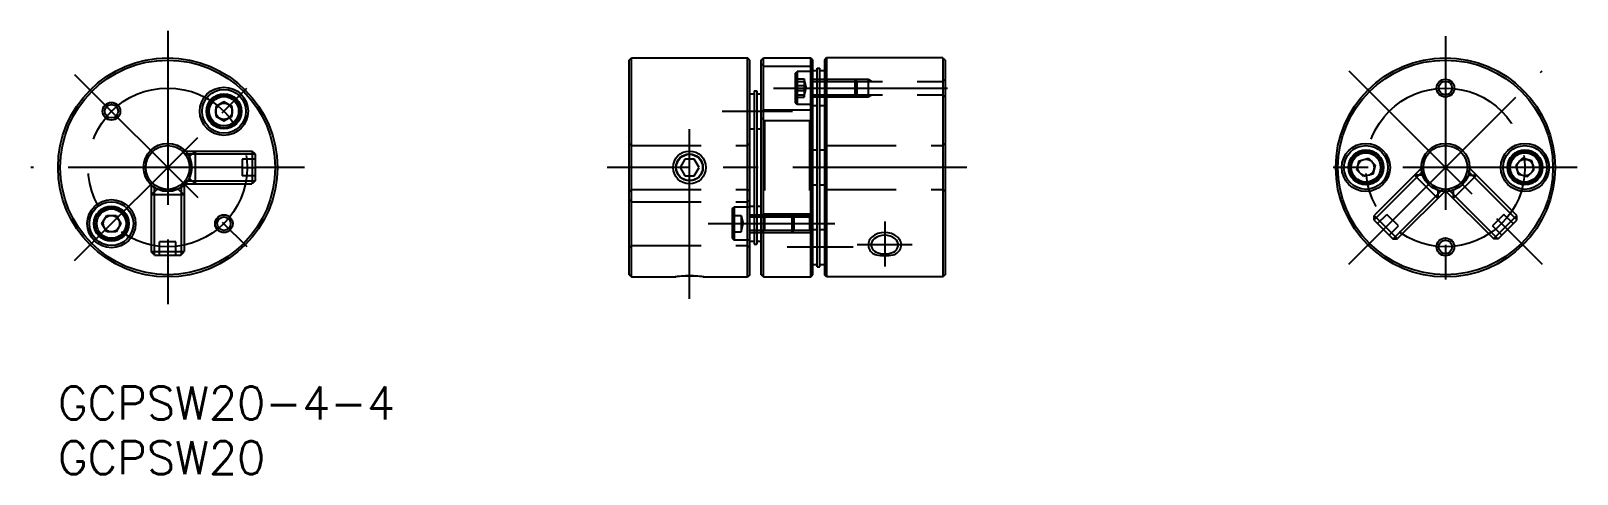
# Model space of a CAD drawing. Extents: x -2 to 139, y -8 to 32.
import ezdxf

# ---------------------------------------------------------------- set-up
doc = ezdxf.new("R2010")
doc.units = 0
doc.header["$LTSCALE"] = 0.5
doc.linetypes.add('CENTER', pattern=[50.8, 31.75, -6.35, 6.35, -6.35])
doc.linetypes.add('DASHED', pattern=[19.05, 12.7, -6.35])
for name, color, linetype in [('MSM_CENTER', 1, 'CENTER'), ('MSM_CONTINUOUS', 7, 'CONTINUOUS'), ('MSM_DASHED', 4, 'DASHED'), ('MSM_NARROW', 5, 'CONTINUOUS'), ('MSM_PART_NUMBER', 7, 'CONTINUOUS')]:
    doc.layers.add(name, color=color, linetype=linetype)
doc.styles.get("Standard").update_dxf_attribs({"font": 'txt.shx', "height": 3, "bigfont": 'bigfont.shx'})

# ---------------------------------------------------------------- blocks, each defined once
blk = doc.blocks.new('*U44')
at = {"layer": 'MSM_PART_NUMBER'}
blk.add_text('GCPSW20-4-4', height=3, dxfattribs=at).set_placement((0, -3))
blk = doc.blocks.new('*U45')
at = {"layer": 'MSM_PART_NUMBER'}
blk.add_text('GCPSW20', height=3, dxfattribs=at).set_placement((0, -8))

msp = doc.modelspace()

# ---------------------------------------------------------------- linework, layer by layer
at = {"layer": 'MSM_CENTER'}
for p, q in [((10, 32.47), (10, 13.2)), ((126.51, 32), (126.51, 8)), ((1.51, 11.51), (18.49, 28.49)), ((1.51, 28.49), (18.49, 11.51)), ((117.7, 28.82), (131.32, 15.19)), ((121.71, 15.19), (135.33, 28.82)), ((65.23, 27.25), (82.88, 27.25)), ((60.55, 25.13), (66.96, 25.13)), ((57.58, 8), (57.58, 23.5)), ((16.8, 20), (-2.47, 20)), ((22.47, 20), (18, 20)), ((82.88, 20), (50.08, 20)), ((138.51, 20), (114.51, 20)), ((59.28, 14.87), (61.48, 14.87)), ((62.28, 14.87), (70.83, 14.87)), ((75.38, 15.07), (75.38, 10.95)), ((117.7, 11.18), (120.86, 14.34)), ((132.17, 14.34), (135.33, 11.18)), ((66.48, 12.75), (72.49, 12.75)), ((77.88, 12.93), (72.88, 12.93)), ((10, 12), (10, 7.53))]:
    msp.add_line(p, q, dxfattribs=at)
for centre in [(10, 20), (126.51, 20)]:
    msp.add_circle(centre, 7.25, dxfattribs=at)
at = {"layer": 'MSM_CONTINUOUS'}
for p, q in [((52.08, 29.8), (52.28, 30)), ((52.08, 10.2), (52.08, 29.8)), ((52.28, 10), (52.28, 30)), ((52.28, 30), (62.88, 30)), ((62.88, 10), (62.88, 30)), ((63.08, 29.8), (62.88, 30)), ((63.08, 10.2), (63.08, 29.8)), ((64.13, 29.8), (64.33, 30)), ((64.13, 10.2), (64.13, 29.8)), ((64.33, 10), (64.33, 30)), ((64.33, 30), (68.63, 30)), ((68.63, 10), (68.63, 30)), ((68.63, 30), (68.83, 29.8)), ((68.83, 10.2), (68.83, 29.8)), ((70.08, 30), (69.88, 29.8)), ((69.88, 29.8), (69.88, 10.2)), ((70.08, 30), (70.08, 10)), ((80.68, 30), (70.08, 30)), ((80.68, 30), (80.68, 10)), ((80.68, 30), (80.88, 29.8)), ((80.88, 29.8), (80.88, 10.2)), ((68.83, 28.85), (69.23, 28.85)), ((69.23, 10.93), (69.23, 29.07)), ((69.23, 29.07), (69.48, 29.07)), ((69.48, 10.93), (69.48, 29.07)), ((69.48, 28.85), (69.88, 28.85)), ((63.48, 27), (63.73, 27)), ((63.48, 27), (63.73, 27)), ((63.48, 27), (63.48, 13)), ((63.73, 27), (63.73, 13)), ((15.13, 25.99), (14.38, 25.56)), ((14.38, 25.56), (14.38, 24.69)), ((15.88, 25.56), (15.13, 25.99)), ((15.88, 24.69), (15.88, 25.56)), ((63.08, 26.73), (63.48, 26.73)), ((63.73, 26.73), (64.13, 26.73)), ((68.83, 25.65), (69.23, 25.65)), ((69.48, 25.65), (69.88, 25.65)), ((14.38, 24.69), (15.13, 24.26)), ((15.13, 24.26), (15.88, 24.69)), ((63.08, 23.53), (63.48, 23.53)), ((63.73, 23.53), (64.13, 23.53)), ((68.83, 21.6), (69.23, 21.6)), ((68.83, 21.6), (69.23, 21.6)), ((69.48, 21.6), (69.88, 21.6)), ((69.48, 21.6), (69.88, 21.6)), ((57.15, 20.75), (56.72, 20)), ((56.72, 20), (57.15, 19.25)), ((58.02, 20.75), (57.15, 20.75)), ((58.45, 20), (58.02, 20.75)), ((58.02, 19.25), (58.45, 20)), ((69.23, 20), (69.48, 20)), ((118.43, 19.78), (118.65, 20.61)), ((119.04, 19.16), (118.43, 19.78)), ((118.65, 20.61), (119.49, 20.84)), ((119.49, 20.84), (120.1, 20.22)), ((120.1, 20.22), (119.88, 19.39)), ((133.54, 20.84), (132.93, 20.22)), ((132.93, 20.22), (133.15, 19.39)), ((134.38, 20.61), (133.54, 20.84)), ((133.99, 19.16), (134.6, 19.78)), ((134.6, 19.78), (134.38, 20.61)), ((57.15, 19.25), (58.02, 19.25)), ((68.83, 18.4), (69.23, 18.4)), ((69.48, 18.4), (69.88, 18.4)), ((119.88, 19.39), (119.04, 19.16)), ((133.15, 19.39), (133.99, 19.16)), ((4.01, 14.87), (4.44, 15.62)), ((4.44, 15.62), (5.31, 15.62)), ((5.31, 15.62), (5.74, 14.87)), ((63.08, 16.47), (63.48, 16.47)), ((63.73, 16.47), (64.13, 16.47)), ((4.44, 14.12), (4.01, 14.87)), ((5.31, 14.12), (4.44, 14.12)), ((5.74, 14.87), (5.31, 14.12)), ((68.83, 14.35), (69.23, 14.35)), ((69.48, 14.35), (69.88, 14.35)), ((63.08, 13.27), (63.48, 13.27)), ((63.48, 13), (63.73, 13)), ((63.48, 13), (63.73, 13)), ((63.73, 13.27), (64.13, 13.27)), ((52.08, 10.2), (52.28, 10)), ((52.28, 10), (56.35, 10)), ((58.81, 10), (62.88, 10)), ((63.08, 10.2), (62.88, 10)), ((64.13, 10.2), (64.33, 10)), ((64.33, 10), (68.63, 10)), ((68.63, 10), (68.83, 10.2)), ((68.83, 11.15), (69.23, 11.15)), ((69.23, 10.93), (69.48, 10.93)), ((69.48, 11.15), (69.88, 11.15)), ((70.08, 10), (69.88, 10.2)), ((80.68, 10), (70.08, 10)), ((80.68, 10), (80.88, 10.2))]:
    msp.add_line(p, q, dxfattribs=at)
for centre, radius in [((10, 20), 10), ((10, 20), 9.8), ((126.51, 20), 10), ((126.51, 20), 9.8), ((15.13, 25.13), 2.2), ((15.13, 25.13), 2), ((126.51, 27.25), 0.81), ((126.51, 27.25), 0.611), ((4.87, 25.13), 0.81), ((4.87, 25.13), 0.611), ((15.13, 25.13), 1.6), ((15.13, 25.13), 1.5), ((15.13, 25.13), 1.34), ((15.13, 25.13), 0.75), ((10, 20), 2.2), ((10, 20), 2), ((57.58, 20), 1.23), ((57.58, 20), 1.2), ((119.26, 20), 2.2), ((119.26, 20), 2), ((119.26, 20), 1.6), ((119.26, 20), 1.5), ((119.26, 20), 1.34), ((126.51, 20), 2.2), ((126.51, 20), 2), ((133.76, 20), 2.2), ((133.76, 20), 2), ((133.76, 20), 1.6), ((133.76, 20), 1.5), ((133.76, 20), 1.34), ((119.26, 20), 0.75), ((133.76, 20), 0.75), ((4.87, 14.87), 2.2), ((4.87, 14.87), 2), ((4.87, 14.87), 1.6), ((4.87, 14.87), 1.5), ((4.87, 14.87), 1.34), ((4.87, 14.87), 0.75), ((15.13, 14.87), 0.81), ((15.13, 14.87), 0.611), ((126.51, 12.75), 0.81), ((126.51, 12.75), 0.611)]:
    msp.add_circle(centre, radius, dxfattribs=at)
for centre, radius, start, end in [((74.87, 12.93), 0.716, 127.4926, 248.0096), ((75.38, 12.26), 1.56, 52.5074, 127.4926), ((75.9, 12.93), 0.716, 291.9904, 52.5074), ((75.38, 14.2), 2.09, 248.0096, 291.9904), ((57.58, 0.08), 10, 82.9372, 97.0628)]:
    msp.add_arc(centre, radius, start, end, dxfattribs=at)
at = {"layer": 'MSM_DASHED'}
for p, q in [((64.33, 29.25), (64.13, 29.45)), ((64.33, 29.25), (68.63, 29.25)), ((67.23, 28.59), (67.39, 28.75)), ((67.23, 28.59), (67.23, 25.91)), ((67.39, 28.75), (67.39, 25.75)), ((68.83, 28.75), (67.39, 28.75)), ((68.63, 29.25), (68.83, 29.45)), ((67.23, 28.09), (68.03, 28.09)), ((67.23, 27.86), (68.03, 27.86)), ((67.23, 27.47), (68.03, 27.47)), ((67.23, 27.03), (68.03, 27.03)), ((68.03, 28.09), (68.03, 26.41)), ((68.03, 28), (68.23, 27.25)), ((68.03, 26.5), (68.23, 27.25)), ((68.83, 28.05), (73.88, 28.05)), ((68.83, 27.86), (80.68, 27.86)), ((70.18, 27.86), (69.88, 28.16)), ((72.67, 28.05), (72.83, 27.89)), ((72.67, 28.05), (72.67, 26.45)), ((72.83, 27.89), (72.83, 26.61)), ((73.88, 28.05), (73.88, 26.45)), ((73.88, 28.05), (74.21, 27.86)), ((80.68, 27.86), (80.88, 28.06)), ((67.23, 26.64), (68.03, 26.64)), ((67.23, 26.41), (68.03, 26.41)), ((67.23, 25.91), (67.39, 25.75)), ((68.83, 25.75), (67.39, 25.75)), ((68.83, 26.64), (80.68, 26.64)), ((68.83, 26.45), (73.88, 26.45)), ((70.18, 26.64), (69.88, 26.34)), ((72.83, 26.61), (72.67, 26.45)), ((73.88, 26.45), (74.21, 26.64)), ((80.88, 26.44), (80.68, 26.64)), ((64.33, 25.25), (64.13, 25.05)), ((64.43, 24.25), (64.13, 24.55)), ((64.33, 25.25), (68.63, 25.25)), ((68.53, 24.25), (64.43, 24.25)), ((64.43, 24.25), (64.43, 15.75)), ((68.53, 24.25), (68.83, 24.55)), ((68.53, 24.25), (68.53, 15.75)), ((68.63, 25.25), (68.83, 25.05)), ((11.32, 21.5), (19.89, 21.5)), ((11.58, 21.23), (19.92, 21.23)), ((12, 21), (12.5, 21.5)), ((12.5, 21.5), (12.5, 18.5)), ((18, 21.2), (17.7, 21.5)), ((17.7, 21.5), (17.7, 18.5)), ((18, 18.8), (18, 21.2)), ((52.28, 22), (52.08, 22.2)), ((52.28, 22), (62.88, 22)), ((62.88, 22), (63.08, 22.2)), ((70.08, 22), (69.88, 22.2)), ((70.08, 22), (80.68, 22)), ((80.68, 22), (80.88, 22.2)), ((12, 21), (12, 19)), ((18, 20.75), (16.8, 20.75)), ((16.8, 20.75), (16.8, 19.25)), ((16.8, 20), (18, 20)), ((124.52, 20.13), (118.46, 14.07)), ((124.53, 19.75), (118.63, 13.85)), ((128.5, 19.75), (134.4, 13.85)), ((128.51, 20.13), (134.57, 14.07)), ((8.5, 18.68), (8.5, 10.11)), ((8.77, 18.42), (8.77, 10.08)), ((11.23, 18.42), (11.23, 10.08)), ((11.32, 18.5), (19.89, 18.5)), ((11.5, 18.68), (11.5, 10.11)), ((11.58, 18.77), (19.92, 18.77)), ((12, 19), (12.5, 18.5)), ((18, 19.25), (16.8, 19.25)), ((18, 18.8), (17.7, 18.5)), ((124.39, 19.29), (123.69, 19.29)), ((125.81, 17.17), (123.69, 19.29)), ((125.81, 17.88), (124.39, 19.29)), ((128.63, 19.29), (127.22, 17.88)), ((129.34, 19.29), (127.22, 17.17)), ((128.63, 19.29), (129.34, 19.29)), ((9, 18), (8.5, 17.5)), ((11.5, 17.5), (8.5, 17.5)), ((11, 18), (9, 18)), ((11, 18), (11.5, 17.5)), ((52.28, 18), (52.08, 17.8)), ((52.28, 16.87), (52.08, 17.07)), ((52.28, 18), (62.88, 18)), ((62.88, 18), (63.08, 17.8)), ((62.88, 16.87), (63.08, 17.07)), ((70.08, 18), (69.88, 17.8)), ((70.08, 18), (80.68, 18)), ((80.68, 18), (80.88, 17.8)), ((126.27, 18.02), (120.37, 12.11)), ((126.64, 18), (120.58, 11.95)), ((125.81, 17.88), (125.81, 17.17)), ((126.39, 18), (132.44, 11.95)), ((126.76, 18.02), (132.66, 12.11)), ((127.22, 17.88), (127.22, 17.17)), ((52.28, 16.87), (62.88, 16.87)), ((61.48, 16.21), (61.64, 16.37)), ((61.48, 16.21), (61.48, 13.53)), ((61.48, 15.62), (62.28, 15.62)), ((61.64, 16.37), (61.64, 13.37)), ((63.08, 16.37), (61.64, 16.37)), ((62.28, 15.62), (62.28, 14.12)), ((62.28, 15.62), (62.48, 14.87)), ((63.08, 15.67), (68.72, 15.67)), ((64.43, 15.48), (64.13, 15.78)), ((64.43, 15.75), (64.13, 15.45)), ((68.53, 15.75), (64.43, 15.75)), ((66.92, 15.67), (67.08, 15.51)), ((66.92, 15.67), (66.92, 14.07)), ((67.08, 15.51), (67.08, 14.23)), ((68.53, 15.48), (68.83, 15.78)), ((68.53, 15.75), (68.83, 15.45)), ((120.01, 15.19), (120.01, 15.62)), ((122.13, 13.49), (120.01, 15.62)), ((120.33, 14.87), (121.17, 15.72)), ((122.24, 14.66), (121.17, 15.72)), ((131.85, 15.72), (130.79, 14.66)), ((133.02, 15.62), (130.9, 13.49)), ((132.7, 14.87), (131.85, 15.72)), ((133.02, 15.19), (133.02, 15.62)), ((61.48, 14.87), (62.28, 14.87)), ((61.48, 14.12), (62.28, 14.12)), ((62.28, 14.12), (62.48, 14.87)), ((63.08, 15.48), (68.53, 15.48)), ((63.08, 14.26), (68.53, 14.26)), ((64.43, 14.26), (64.13, 13.96)), ((64.43, 15.48), (64.43, 14.26)), ((67.08, 14.23), (66.92, 14.07)), ((68.53, 15.48), (68.53, 14.26)), ((68.53, 14.26), (68.83, 13.96)), ((120.01, 15.19), (121.71, 13.49)), ((121.71, 15.19), (120.86, 14.34)), ((121.39, 13.81), (122.24, 14.66)), ((131.64, 13.81), (130.79, 14.66)), ((131.32, 13.49), (133.02, 15.19)), ((131.32, 15.19), (132.17, 14.34)), ((9.25, 12), (9.25, 13.2)), ((10.75, 13.2), (9.25, 13.2)), ((10, 13.2), (10, 12)), ((10.75, 12), (10.75, 13.2)), ((52.28, 12.87), (52.08, 12.67)), ((52.28, 12.87), (62.88, 12.87)), ((61.48, 13.53), (61.64, 13.37)), ((63.08, 13.37), (61.64, 13.37)), ((62.88, 12.87), (63.08, 12.67)), ((63.08, 14.07), (68.72, 14.07)), ((121.71, 13.49), (122.13, 13.49)), ((131.32, 13.49), (130.9, 13.49)), ((8.8, 12), (8.5, 12.3)), ((11.5, 12.3), (8.5, 12.3)), ((8.8, 12), (11.2, 12)), ((11.2, 12), (11.5, 12.3))]:
    msp.add_line(p, q, dxfattribs=at)
at = {"layer": 'MSM_NARROW'}
for centre, radius in [((126.51, 27.25), 0.8), ((4.87, 25.13), 0.8), ((57.58, 20), 1.5), ((15.13, 14.87), 0.8), ((126.51, 12.75), 0.8)]:
    msp.add_circle(centre, radius, dxfattribs=at)
for centre, radius, start, end in [((74.81, 12.93), 0.924, 131.179, 258.8436), ((75.38, 12.27), 1.8, 48.821, 131.179), ((75.96, 12.93), 0.924, 281.1564, 48.821), ((75.38, 15.85), 3.9, 258.8436, 281.1564), ((57.58, 0.11), 10, 81.3727, 98.6273)]:
    msp.add_arc(centre, radius, start, end, dxfattribs=at)

# ---------------------------------------------------------------- block references
at = {"layer": 'MSM_CONTINUOUS'}
for name in ['*U44', '*U45']:
    msp.add_blockref(name, (0, 0), dxfattribs=at)

doc.saveas('drawing.dxf')
